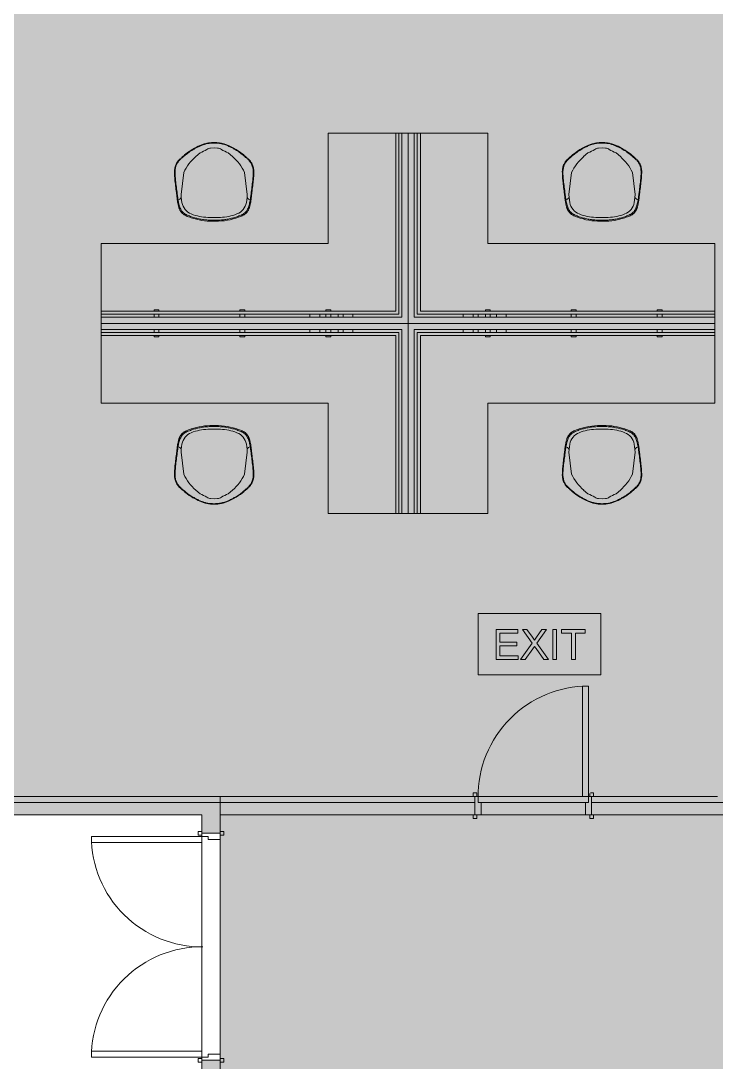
# Model space of a CAD drawing. Header units: millimetres. Extents: x -57519 to 497916, y -349472 to 446842.
# Drawn here: x 443070 to 448735, y 31742 to 40227 of the extents above; entities that cross this region are included whole.
import ezdxf

# ---------------------------------------------------------------- set-up
doc = ezdxf.new("R2010")
doc.units = ezdxf.units.MM
for name, color, linetype, lineweight in [('A-DETL-GENF', 92, 'Continuous', 5), ('A-DETL-THIN', 151, 'Continuous', 9), ('A-DOOR', 31, 'Continuous', 5), ('A-DOOR-FRAM', 31, 'Continuous', 5), ('A-FLOR', 192, 'Continuous', 5), ('A-GENM', 13, 'Continuous', 5), ('A-WALL', 113, 'Continuous', 20), ('A-WALL-PATT', 111, 'Continuous', 20), ('I-FURN', 30, 'Continuous', 5)]:
    doc.layers.add(name, color=color, linetype=linetype, lineweight=lineweight)

# ---------------------------------------------------------------- blocks, each defined once
blk = doc.blocks.new('DLN-Single Door__X01_ - _M05_ 900 x 2450 _WH_-16935527-1_F SINGLE OCCUPANCY DIAGRAM')
at = {"layer": 'A-DOOR', "color": 191}
for p, q in [((-460, 105), (-490, 105)), ((-490, 105), (-490, 75)), ((-460, 75), (-460, 105)), ((490, 105), (460, 105)), ((460, 105), (460, 75)), ((490, 75), (490, 105)), ((-490, 75), (-460, 75)), ((460, 75), (490, 75)), ((-460, -75), (-490, -75)), ((-490, -75), (-490, -105)), ((-460, -100.5), (-460, -75)), ((-400, -75), (-450, -75)), ((-450, -75), (-450, -975)), ((-400, -975), (-400, -75)), ((490, -75), (460, -75)), ((460, -75), (460, -105)), ((490, -105), (490, -75)), ((-490, -105), (-465.8, -105)), ((460, -105), (490, -105)), ((-450, -975), (-400, -975))]:
    blk.add_line(p, q, dxfattribs=at)
blk.add_arc((-450, -75), 900, 270, 0.5, dxfattribs=at)
at = {"layer": 'A-DOOR-FRAM', "color": 191}
for p, q in [((-425, 75), (-475, 75)), ((-475, 75), (-475, -75)), ((-425, -25), (-425, 75)), ((425, 75), (425, -25)), ((475, 75), (425, 75)), ((475, -75), (475, 75)), ((-475, -75), (-450, -75)), ((-450, -75), (-450, -25)), ((-450, -25), (-425, -25)), ((425, -25), (450, -25)), ((450, -25), (450, -75)), ((450, -75), (475, -75))]:
    blk.add_line(p, q, dxfattribs=at)
blk = doc.blocks.new('HermanMiller_Collection_Eames_UpholsteredMoldedArmChair - Upholstered Plastic 4-leg Base-2621427-1_F SINGLE OCCUPANCY DIAGRAM')
at = {"layer": 'I-FURN', "color": 191}
for p, q in [((-123.6, 323.3), (-126.3, 323.3)), ((60.2, 269.1), (-119.6, 247.9)), ((83.2, 268), (60.2, 269.1)), ((83.2, 268), (93.3, 274.9)), ((125.4, 262.7), (83.2, 268)), ((-248.3, 149.5), (-278.9, 114.2)), ((-317.6, 28.4), (-320.8, 0.1)), ((247.9, 0.6), (246.6, 51.1)), ((247.9, -0.4), (247.9, 0.6)), ((247.9, 0.4), (247.9, -0.6)), ((269.4, 12.7), (269.4, 0)), ((278, 0), (278, 12.7)), ((-317.6, -28.4), (-320.8, -0.1)), ((247.9, -0.6), (246.6, -51.1)), ((269.4, -12.7), (269.4, 0)), ((278, -12.7), (278, 0)), ((-248.3, -149.5), (-278.9, -114.2)), ((60.2, -269.1), (-119.6, -247.9)), ((-126.3, -323.3), (-123.6, -323.3)), ((83.2, -268), (60.2, -269.1)), ((125.4, -262.7), (83.2, -268)), ((83.2, -268), (93.3, -274.9))]:
    blk.add_line(p, q, dxfattribs=at)
for centre, radius, start, end in [((80.8, 293.1), 22.1, 304.30614, 19.34162), ((101.6, 138.8), 126.2, 21.95262, 79.15265), ((146.9, -97.6), 531.3, 149.41111, 156.25777), ((146.9, -97.6), 531.3, 141.81544, 149.41111), ((52.9, -111.3), 398.4, 115.64462, 139.11621), ((-139.8, 41.4), 386.6, 1.43339, 21.95262), ((-271.2, 12.7), 549.2, 18.451, 23.20319), ((-271.2, 12.7), 549.2, 0, 18.451), ((-608, 246), 354.5, 328.11534, 338.17065), ((-244.7, 20), 73.4, 148.11534, 173.42443), ((-244.7, -20), 73.4, 186.57557, 211.88466), ((-608, -246), 354.5, 21.82935, 31.88466), ((-139.8, -41.4), 386.6, 338.04738, 358.56661), ((-271.2, -12.7), 549.2, 340.11154, 360), ((146.9, 97.6), 531.3, 203.74223, 209.16578), ((146.9, 97.6), 531.3, 209.16578, 218.18456), ((52.9, 111.3), 398.4, 220.88379, 244.35538), ((101.6, -138.8), 126.2, 280.84735, 338.04738), ((-271.2, -12.7), 549.2, 336.79681, 340.11154), ((80.8, -293.1), 22.1, 340.65838, 55.69386)]:
    blk.add_arc(centre, radius, start, end, dxfattribs=at)
for centre, major_axis, ratio, start_param, end_param in [((87.2, -417.5), (0, 836.6), 0.665393, 0.633807, 0.689312), ((-201.2, 300.4), (68, 75.2), 0.015729, 1.944615, 2.206038), ((-127.5, 180.8), (0, 137.5), 0.997902, 6.280317, 6.723004), ((-129, -349.6), (0, 667.8), 0.997902, 6.17094, 6.280317), ((-732.9, -5718.7), (0, 6070.9), 0.997902, 6.152583, 6.17094), ((57.5, 301.4), (-79.4, 10.4), 0.012863, 1.554281, 2.001245), ((53.6, -1296.3), (0, 1593.4), 0.465035, 6.157548, 6.183609), ((106.4, -411.2), (0, 701), 0.465035, 6.060021, 6.159998), ((124.5, -234.1), (0, 519.8), 0.465035, 6.001994, 6.057858), ((87.2, 417.5), (0, 836.6), 0.665393, 2.45228, 2.507786), ((-201.2, -300.4), (-68, 75.2), 0.015729, 0.935555, 1.196978), ((-127.5, -180.8), (0, 137.5), 0.997902, 2.701774, 3.144461), ((-129, 349.6), (0, 667.8), 0.997902, 3.144461, 3.253838), ((-732.9, 5718.7), (0, 6070.9), 0.997902, 3.253838, 3.272195), ((57.5, -301.4), (79.4, 10.4), 0.012863, 1.140348, 1.587312), ((53.6, 1296.3), (0, 1593.4), 0.465035, 3.241169, 3.26723), ((106.4, 411.2), (0, 701), 0.465035, 3.264779, 3.364757), ((124.5, 234.1), (0, 519.8), 0.465035, 3.36692, 3.422784)]:
    blk.add_ellipse(centre, major_axis=major_axis, ratio=ratio, start_param=start_param, end_param=end_param, dxfattribs=at)
for points in [[(-246.3, 259.4), (-250.5, 254.8), (-258.7, 245.5), (-266.7, 235.8), (-270.7, 230.9)], [(-230.6, 277.1), (-233.3, 273.9), (-238.7, 267.8), (-243.8, 262.1), (-246.3, 259.4)], [(-187.7, 309.5), (-196.2, 305.3), (-211.9, 295.7), (-224.8, 283.7), (-230.6, 277.1)], [(-227.1, 273.9), (-224.5, 276.9), (-219, 282.6), (-209.6, 290.7), (-199.3, 298), (-191.8, 302.2), (-188, 304.1)], [(-126.3, 323.3), (-137, 323.3), (-158, 321), (-178, 314.1), (-187.7, 309.5)], [(-50.3, 319.1), (-62.5, 320.4), (-86.9, 322.5), (-111.4, 323.3), (-123.6, 323.3)], [(57.7, 305.9), (39.7, 308.2), (3.7, 312.8), (-32.3, 317), (-50.3, 319.1)], [(95.9, 301.1), (93.3, 301.4), (87.7, 302.1), (78.3, 303.2), (68.2, 304.5), (61.2, 305.4), (57.7, 305.9)], [(90.5, 296.1), (94.4, 295.6), (101.9, 294.5), (112, 292.6), (120.6, 290.7), (125.2, 289.7), (127.2, 289.2)], [(107.4, 299.7), (106.4, 299.8), (104.2, 300.1), (100.4, 300.6), (97.4, 300.9), (95.9, 301.1)], [(159, 289.4), (150.4, 291.7), (133.3, 295.7), (116, 298.5), (107.4, 299.7)], [(171.8, 285.5), (169.6, 286.3), (165.4, 287.6), (161.2, 288.9), (159, 289.4)], [(190.9, 276.7), (188.4, 278), (183.7, 280.6), (177.3, 283.5), (173.5, 285), (171.8, 285.5)], [(224.3, 227.1), (229.2, 216.2), (238.6, 193.9), (249.9, 158.8), (258.7, 122.9), (264.9, 86.4), (268.6, 49.6), (269.4, 25), (269.4, 12.7)], [(224.3, -227.1), (229.2, -216.2), (238.6, -193.9), (249.9, -158.8), (258.7, -122.9), (264.9, -86.4), (268.6, -49.6), (269.4, -25), (269.4, -12.7)], [(-270.7, -230.9), (-266.7, -235.8), (-258.7, -245.5), (-250.5, -254.8), (-246.3, -259.4)], [(-246.3, -259.4), (-243.8, -262.1), (-238.7, -267.8), (-233.3, -273.9), (-230.6, -277.1)], [(-230.6, -277.1), (-224.8, -283.7), (-211.9, -295.7), (-196.2, -305.3), (-187.7, -309.5)], [(-227.1, -273.9), (-224.5, -276.9), (-219, -282.6), (-209.6, -290.7), (-199.3, -298), (-191.8, -302.2), (-188, -304.1)], [(-187.7, -309.5), (-178, -314.1), (-158, -321), (-137, -323.3), (-126.3, -323.3)], [(-123.6, -323.3), (-111.4, -323.3), (-86.9, -322.5), (-62.5, -320.4), (-50.3, -319.1)], [(-50.3, -319.1), (-32.3, -317), (3.7, -312.8), (39.7, -308.2), (57.7, -305.9)], [(57.7, -305.9), (61.2, -305.4), (68.2, -304.5), (78.3, -303.2), (87.7, -302.1), (93.3, -301.4), (95.9, -301.1)], [(90.5, -296.1), (94.4, -295.6), (101.9, -294.5), (112, -292.6), (120.6, -290.7), (125.2, -289.7), (127.2, -289.2)], [(95.9, -301.1), (97.4, -300.9), (100.4, -300.6), (104.2, -300.1), (106.4, -299.8), (107.4, -299.7)], [(107.4, -299.7), (116, -298.5), (133.3, -295.7), (150.4, -291.7), (159, -289.4)], [(159, -289.4), (161.2, -288.9), (165.4, -287.6), (169.6, -286.3), (171.8, -285.5)], [(171.8, -285.5), (173.5, -285), (177.3, -283.5), (183.7, -280.6), (188.4, -278), (190.9, -276.7)]]:
    blk.add_open_spline(points, degree=3, dxfattribs=at)
for points, knots in [([(233.6, 229.1), (231.1, 234.5), (226.9, 242.2), (221, 250.3), (217.4, 254.7), (213.7, 258.8), (208.8, 263.6), (202.8, 268.7), (196.9, 273), (192.9, 275.5), (190.9, 276.7)], [0, 0, 0, 0, 0.25, 0.375, 0.4375, 0.5, 0.625, 0.75, 0.875, 1, 1, 1, 1]), ([(191.6, 265.2), (193.5, 264.1), (197.7, 261.2), (205.9, 254.1), (213.8, 245.2), (220.2, 235.3), (223, 229.9), (224.3, 227.1)], [0, 0, 0, 0, 0.2, 0.4, 0.7, 0.85, 1, 1, 1, 1]), ([(-335.2, 114.4), (-331.4, 123), (-323.4, 139.9), (-311.4, 162.3), (-299.9, 181.7), (-289.1, 198.3), (-278, 213.9), (-270.6, 223.5), (-266.9, 228.1)], [0, 0, 0, 0, 0.2, 0.4, 0.55, 0.7, 0.85, 1, 1, 1, 1]), ([(-339.4, 116.3), (-343.4, 107.1), (-348.7, 93.1), (-354.3, 74.1), (-357.7, 59.7), (-360.4, 45), (-362.3, 30), (-363.5, 15), (-363.9, 0), (-363.5, -15), (-362.3, -30), (-360.4, -45), (-357.7, -59.7), (-354.3, -74.1), (-348.7, -93.1), (-343.4, -107.1), (-339.4, -116.3)], [0, 0, 0, 0, 0.125, 0.1875, 0.25, 0.3125, 0.375, 0.4375, 0.5, 0.5625, 0.625, 0.6875, 0.75, 0.8125, 0.875, 1, 1, 1, 1]), ([(-335.2, 114.4), (-338.7, 106.5), (-344.9, 90.4), (-354.5, 56.8), (-359.6, 19.8), (-359.2, -19.7), (-355, -52.4), (-347.2, -84.3), (-339.5, -104.5), (-335.2, -114.4)], [0, 0, 0, 0, 0.111111, 0.222222, 0.444444, 0.583333, 0.722222, 0.861111, 1, 1, 1, 1]), ([(-335.2, -114.4), (-331.4, -123), (-323.4, -139.9), (-311.4, -162.3), (-299.9, -181.7), (-289.1, -198.3), (-278, -213.9), (-270.6, -223.5), (-266.9, -228.1)], [0, 0, 0, 0, 0.2, 0.4, 0.55, 0.7, 0.85, 1, 1, 1, 1]), ([(190.9, -276.7), (192.9, -275.5), (196.9, -273), (202.8, -268.7), (207.8, -264.4), (211.7, -260.7), (215.5, -256.8), (220.1, -251.5), (226.9, -242.2), (231.1, -234.5), (233.6, -229.1)], [0, 0, 0, 0, 0.125, 0.25, 0.375, 0.4375, 0.5, 0.625, 0.75, 1, 1, 1, 1]), ([(191.6, -265.2), (193.5, -264.1), (197.7, -261.2), (205.9, -254.1), (213.8, -245.2), (220.2, -235.3), (223, -229.9), (224.3, -227.1)], [0, 0, 0, 0, 0.2, 0.4, 0.7, 0.85, 1, 1, 1, 1])]:
    blk.add_open_spline(points, degree=3, knots=knots, dxfattribs=at)
blk = doc.blocks.new('HermanMiller_Collection_Eames_UpholsteredMoldedArmChair - Upholstered Plastic 4-leg Base-2637177-1_F SINGLE OCCUPANCY DIAGRAM')
at = {"layer": 'I-FURN', "color": 191}
for p, q in [((-126.3, 323.3), (-123.6, 323.3)), ((60.2, 269.1), (-119.6, 247.9)), ((83.2, 268), (60.2, 269.1)), ((83.2, 268), (93.3, 274.9)), ((125.4, 262.7), (83.2, 268)), ((-248.3, 149.5), (-278.9, 114.2)), ((-317.6, 28.4), (-320.8, 0.1)), ((247.9, 0.6), (246.6, 51.1)), ((247.9, -0.4), (247.9, 0.6)), ((247.9, 0.4), (247.9, -0.6)), ((269.4, 12.7), (269.4, 0)), ((269.4, -12.7), (269.4, 0)), ((278, 12.7), (278, 0)), ((278, 0), (278, -12.7)), ((-317.6, -28.4), (-320.8, -0.1)), ((247.9, -0.6), (246.6, -51.1)), ((-248.3, -149.5), (-278.9, -114.2)), ((60.2, -269.1), (-119.6, -247.9)), ((-123.6, -323.3), (-126.3, -323.3)), ((83.2, -268), (60.2, -269.1)), ((125.4, -262.7), (83.2, -268)), ((83.2, -268), (93.3, -274.9))]:
    blk.add_line(p, q, dxfattribs=at)
for centre, radius, start, end in [((80.8, 293.1), 22.1, 304.30614, 19.34162), ((101.6, 138.8), 126.2, 21.95262, 79.15265), ((146.9, -97.6), 531.3, 141.81544, 150.83422), ((52.9, -111.3), 398.4, 115.64462, 139.11621), ((-139.8, 41.4), 386.6, 1.43339, 21.95262), ((-271.2, 12.7), 549.2, 19.88846, 23.20319), ((-271.2, 12.7), 549.2, 0, 19.88846), ((146.9, -97.6), 531.3, 150.83422, 156.25777), ((-608, 246), 354.5, 328.11534, 338.17065), ((-244.7, 20), 73.4, 148.11534, 173.42443), ((-244.7, -20), 73.4, 186.57557, 211.88466), ((-608, -246), 354.5, 21.82935, 31.88466), ((-139.8, -41.4), 386.6, 338.04738, 358.56661), ((-271.2, -12.7), 549.2, 341.549, 0), ((146.9, 97.6), 531.3, 203.74223, 210.58889), ((52.9, 111.3), 398.4, 220.88379, 244.35538), ((146.9, 97.6), 531.3, 210.58889, 218.18456), ((101.6, -138.8), 126.2, 280.84735, 338.04738), ((-271.2, -12.7), 549.2, 336.79681, 341.549), ((80.8, -293.1), 22.1, 340.65838, 55.69386)]:
    blk.add_arc(centre, radius, start, end, dxfattribs=at)
for centre, major_axis, ratio, start_param, end_param in [((87.2, -417.5), (0, 836.6), 0.665393, 0.633807, 0.689312), ((-201.2, 300.4), (68, 75.2), 0.015729, 1.944615, 2.206038), ((-127.5, 180.8), (0, 137.5), 0.997902, 6.280317, 6.723004), ((-129, -349.6), (0, 667.8), 0.997902, 6.17094, 6.280317), ((-732.9, -5718.7), (0, 6070.9), 0.997902, 6.152583, 6.17094), ((57.5, 301.4), (-79.4, 10.4), 0.012863, 1.554281, 2.001245), ((53.6, -1296.3), (0, 1593.4), 0.465035, 6.157548, 6.183609), ((106.4, -411.2), (0, 701), 0.465035, 6.060021, 6.159998), ((124.5, -234.1), (0, 519.8), 0.465035, 6.001994, 6.057858), ((87.2, 417.5), (0, 836.6), 0.665393, 2.45228, 2.507786), ((-201.2, -300.4), (-68, 75.2), 0.015729, 0.935555, 1.196978), ((-127.5, -180.8), (0, 137.5), 0.997902, 2.701774, 3.144461), ((-129, 349.6), (0, 667.8), 0.997902, 3.144461, 3.253838), ((-732.9, 5718.7), (0, 6070.9), 0.997902, 3.253838, 3.272195), ((57.5, -301.4), (79.4, 10.4), 0.012863, 1.140348, 1.587312), ((53.6, 1296.3), (0, 1593.4), 0.465035, 3.241169, 3.26723), ((106.4, 411.2), (0, 701), 0.465035, 3.264779, 3.364757), ((124.5, 234.1), (0, 519.8), 0.465035, 3.36692, 3.422784)]:
    blk.add_ellipse(centre, major_axis=major_axis, ratio=ratio, start_param=start_param, end_param=end_param, dxfattribs=at)
for points in [[(-270.7, 230.9), (-266.7, 235.8), (-258.7, 245.5), (-250.5, 254.8), (-246.3, 259.4)], [(-246.3, 259.4), (-243.8, 262.1), (-238.7, 267.8), (-233.3, 273.9), (-230.6, 277.1)], [(-230.6, 277.1), (-224.8, 283.7), (-211.9, 295.7), (-196.2, 305.3), (-187.7, 309.5)], [(-227.1, 273.9), (-224.5, 276.9), (-219, 282.6), (-209.6, 290.7), (-199.3, 298), (-191.8, 302.2), (-188, 304.1)], [(-187.7, 309.5), (-178, 314.1), (-158, 321), (-137, 323.3), (-126.3, 323.3)], [(-123.6, 323.3), (-111.4, 323.3), (-86.9, 322.5), (-62.5, 320.4), (-50.3, 319.1)], [(-50.3, 319.1), (-32.3, 317), (3.7, 312.8), (39.7, 308.2), (57.7, 305.9)], [(57.7, 305.9), (61.2, 305.4), (68.2, 304.5), (78.3, 303.2), (87.7, 302.1), (93.3, 301.4), (95.9, 301.1)], [(90.5, 296.1), (94.4, 295.6), (101.9, 294.5), (112, 292.6), (120.6, 290.7), (125.2, 289.7), (127.2, 289.2)], [(95.9, 301.1), (97.4, 300.9), (100.4, 300.6), (104.2, 300.1), (106.4, 299.8), (107.4, 299.7)], [(107.4, 299.7), (116, 298.5), (133.3, 295.7), (150.4, 291.7), (159, 289.4)], [(159, 289.4), (161.2, 288.9), (165.4, 287.6), (169.6, 286.3), (171.8, 285.5)], [(171.8, 285.5), (173.5, 285), (177.3, 283.5), (183.7, 280.6), (188.4, 278), (190.9, 276.7)], [(224.3, 227.1), (229.2, 216.2), (238.6, 193.9), (249.9, 158.8), (258.7, 122.9), (264.9, 86.4), (268.6, 49.6), (269.4, 25), (269.4, 12.7)], [(224.3, -227.1), (229.2, -216.2), (238.6, -193.9), (249.9, -158.8), (258.7, -122.9), (264.9, -86.4), (268.6, -49.6), (269.4, -25), (269.4, -12.7)], [(-246.3, -259.4), (-250.5, -254.8), (-258.7, -245.5), (-266.7, -235.8), (-270.7, -230.9)], [(-230.6, -277.1), (-233.3, -273.9), (-238.7, -267.8), (-243.8, -262.1), (-246.3, -259.4)], [(-187.7, -309.5), (-196.2, -305.3), (-211.9, -295.7), (-224.8, -283.7), (-230.6, -277.1)], [(-227.1, -273.9), (-224.5, -276.9), (-219, -282.6), (-209.6, -290.7), (-199.3, -298), (-191.8, -302.2), (-188, -304.1)], [(-126.3, -323.3), (-137, -323.3), (-158, -321), (-178, -314.1), (-187.7, -309.5)], [(-50.3, -319.1), (-62.5, -320.4), (-86.9, -322.5), (-111.4, -323.3), (-123.6, -323.3)], [(57.7, -305.9), (39.7, -308.2), (3.7, -312.8), (-32.3, -317), (-50.3, -319.1)], [(95.9, -301.1), (93.3, -301.4), (87.7, -302.1), (78.3, -303.2), (68.2, -304.5), (61.2, -305.4), (57.7, -305.9)], [(90.5, -296.1), (94.4, -295.6), (101.9, -294.5), (112, -292.6), (120.6, -290.7), (125.2, -289.7), (127.2, -289.2)], [(107.4, -299.7), (106.4, -299.8), (104.2, -300.1), (100.4, -300.6), (97.4, -300.9), (95.9, -301.1)], [(159, -289.4), (150.4, -291.7), (133.3, -295.7), (116, -298.5), (107.4, -299.7)], [(171.8, -285.5), (169.6, -286.3), (165.4, -287.6), (161.2, -288.9), (159, -289.4)], [(190.9, -276.7), (188.4, -278), (183.7, -280.6), (177.3, -283.5), (173.5, -285), (171.8, -285.5)]]:
    blk.add_open_spline(points, degree=3, dxfattribs=at)
for points, knots in [([(190.9, 276.7), (192.9, 275.5), (196.9, 273), (202.8, 268.7), (208.8, 263.6), (213.7, 258.8), (217.4, 254.7), (221, 250.3), (226.9, 242.2), (231.1, 234.5), (233.6, 229.1)], [-1, -1, -1, -1, -0.875, -0.75, -0.625, -0.5, -0.4375, -0.375, -0.25, 0, 0, 0, 0]), ([(191.6, 265.2), (193.5, 264.1), (197.7, 261.2), (205.9, 254.1), (213.8, 245.2), (220.2, 235.3), (223, 229.9), (224.3, 227.1)], [0, 0, 0, 0, 0.2, 0.4, 0.7, 0.85, 1, 1, 1, 1]), ([(-335.2, 114.4), (-331.4, 123), (-323.4, 139.9), (-311.4, 162.3), (-299.9, 181.7), (-289.1, 198.3), (-278, 213.9), (-270.6, 223.5), (-266.9, 228.1)], [0, 0, 0, 0, 0.2, 0.4, 0.55, 0.7, 0.85, 1, 1, 1, 1]), ([(-339.4, -116.3), (-343.4, -107.1), (-348.7, -93.1), (-354.3, -74.1), (-357.7, -59.7), (-360.4, -45), (-362.3, -30), (-363.5, -15), (-363.9, 0), (-363.5, 15), (-362.3, 30), (-360.4, 45), (-357.7, 59.7), (-354.3, 74.1), (-348.7, 93.1), (-343.4, 107.1), (-339.4, 116.3)], [-1, -1, -1, -1, -0.875, -0.8125, -0.75, -0.6875, -0.625, -0.5625, -0.5, -0.4375, -0.375, -0.3125, -0.25, -0.1875, -0.125, 0, 0, 0, 0]), ([(-335.2, -114.4), (-338.7, -106.5), (-344.9, -90.4), (-354.5, -56.8), (-359.6, -19.8), (-359.2, 19.7), (-355, 52.4), (-347.2, 84.3), (-339.5, 104.5), (-335.2, 114.4)], [0, 0, 0, 0, 0.111111, 0.222222, 0.444444, 0.583333, 0.722222, 0.861111, 1, 1, 1, 1]), ([(-335.2, -114.4), (-331.4, -123), (-323.4, -139.9), (-311.4, -162.3), (-299.9, -181.7), (-289.1, -198.3), (-278, -213.9), (-270.6, -223.5), (-266.9, -228.1)], [0, 0, 0, 0, 0.2, 0.4, 0.55, 0.7, 0.85, 1, 1, 1, 1]), ([(233.6, -229.1), (231.1, -234.5), (226.9, -242.2), (221, -250.3), (217.4, -254.7), (213.7, -258.8), (208.8, -263.6), (202.8, -268.7), (196.9, -273), (192.9, -275.5), (190.9, -276.7)], [-1, -1, -1, -1, -0.75, -0.625, -0.5625, -0.5, -0.375, -0.25, -0.125, 0, 0, 0, 0]), ([(191.6, -265.2), (193.5, -264.1), (197.7, -261.2), (205.9, -254.1), (213.8, -245.2), (220.2, -235.3), (223, -229.9), (224.3, -227.1)], [0, 0, 0, 0, 0.2, 0.4, 0.7, 0.85, 1, 1, 1, 1])]:
    blk.add_open_spline(points, degree=3, knots=knots, dxfattribs=at)
blk = doc.blocks.new('DLN-Double Door__X03_ - _M31_1800 x 2450 _WH_-V955-1_F SINGLE OCCUPANCY DIAGRAM')
at = {"layer": 'A-DOOR', "color": 253}
for p, q in [((-850, -75), (-900, -75)), ((-900, -75), (-900, -975)), ((-850, -975), (-850, -75)), ((850, -75), (900, -75)), ((850, -975), (850, -75)), ((900, -75), (900, -975)), ((-900, -975), (-850, -975)), ((900, -975), (850, -975))]:
    blk.add_line(p, q, dxfattribs=at)
for centre, start, end in [((-900, -75), 270, 0.5), ((900, -75), 179.5, 270)]:
    blk.add_arc(centre, 900, start, end, dxfattribs=at)
at = {"layer": 'A-DOOR-FRAM', "color": 191}
for p, q in [((-910, 105), (-940, 105)), ((-940, 105), (-940, 75)), ((-910, 75), (-910, 105)), ((940, 105), (910, 105)), ((910, 105), (910, 75)), ((940, 75), (940, 105)), ((-940, 75), (-910, 75)), ((-875, 75), (-925, 75)), ((925, 75), (875, 75)), ((910, 75), (940, 75))]:
    blk.add_line(p, q, dxfattribs=at)
at = {"layer": 'A-DOOR-FRAM', "color": 253}
for p, q in [((-925, 75), (-925, -75)), ((-875, -25), (-875, 75)), ((875, 75), (875, -25)), ((925, -75), (925, 75)), ((-910, -75), (-940, -75)), ((-940, -75), (-940, -105)), ((-925, -75), (-900, -75)), ((-910, -105), (-910, -75)), ((-900, -75), (-900, -25)), ((-900, -25), (-875, -25)), ((875, -25), (900, -25)), ((900, -25), (900, -75)), ((900, -75), (925, -75)), ((940, -75), (910, -75)), ((910, -75), (910, -105)), ((940, -105), (940, -75)), ((-940, -105), (-910, -105)), ((910, -105), (940, -105))]:
    blk.add_line(p, q, dxfattribs=at)
blk = doc.blocks.new('DLN_Desk - DLN_Desk-V1029-1_F SINGLE OCCUPANCY DIAGRAM')
at = {"layer": 'I-FURN', "color": 191}
for p, q in [((0, 0), (2500, 0)), ((2500, 0), (2500, -50)), ((0, 0), (0, -1550)), ((50, -1550), (50, -50)), ((2500, -50), (50, -50)), ((75, -75), (2500, -75)), ((75, -75), (75, -1550)), ((450, -50), (450, -75)), ((530, -50), (530, -75)), ((570, -50), (570, -75)), ((630, -50), (630, -75)), ((670, -75), (670, -50)), ((720, -50), (720, -75)), ((800, -50), (800, -75)), ((1330, -50), (1330, -75)), ((1370, -75), (1370, -50)), ((2030, -50), (2030, -75)), ((2070, -75), (2070, -50)), ((2500, -50), (2500, -75)), ((2500, -75), (2500, -100)), ((100, -1550), (100, -100)), ((2500, -100), (100, -100)), ((630, -100), (630, -110)), ((630, -110), (632.7, -110)), ((670, -110), (630, -110)), ((667.3, -110), (670, -110)), ((670, -110), (670, -100)), ((1330, -100), (1330, -110)), ((1330, -110), (1332.7, -110)), ((1370, -110), (1330, -110)), ((1367.3, -110), (1370, -110)), ((1370, -110), (1370, -100)), ((2030, -100), (2030, -110)), ((2030, -110), (2032.7, -110)), ((2070, -110), (2030, -110)), ((2067.3, -110), (2070, -110)), ((2070, -110), (2070, -100)), ((2500, -100), (2500, -650)), ((650, -1550), (650, -650)), ((2500, -650), (650, -650)), ((0, -1550), (50, -1550)), ((50, -1550), (75, -1550)), ((75, -1550), (100, -1550)), ((100, -1550), (650, -1550))]:
    blk.add_line(p, q, dxfattribs=at)
blk = doc.blocks.new('DLN_Desk - DLN_Desk-4393919-1_F SINGLE OCCUPANCY DIAGRAM')
at = {"layer": 'I-FURN', "color": 191}
for p, q in [((50, 1550), (0, 1550)), ((0, 1550), (0, 0)), ((50, 50), (50, 1550)), ((75, 1550), (50, 1550)), ((100, 1550), (75, 1550)), ((75, 1550), (75, 75)), ((100, 100), (100, 1550)), ((650, 1550), (100, 1550)), ((650, 650), (650, 1550)), ((650, 650), (2500, 650)), ((2500, 650), (2500, 100)), ((100, 100), (2500, 100)), ((630, 110), (630, 100)), ((630, 110), (670, 110)), ((632.7, 110), (630, 110)), ((670, 110), (667.3, 110)), ((670, 100), (670, 110)), ((1330, 110), (1330, 100)), ((1330, 110), (1370, 110)), ((1332.7, 110), (1330, 110)), ((1370, 110), (1367.3, 110)), ((1370, 100), (1370, 110)), ((2030, 110), (2030, 100)), ((2030, 110), (2070, 110)), ((2032.7, 110), (2030, 110)), ((2070, 110), (2067.3, 110)), ((2070, 100), (2070, 110)), ((2500, 100), (2500, 75)), ((2500, 0), (0, 0)), ((50, 50), (2500, 50)), ((2500, 75), (75, 75)), ((450, 75), (450, 50)), ((530, 75), (530, 50)), ((570, 75), (570, 50)), ((630, 75), (630, 50)), ((670, 50), (670, 75)), ((720, 75), (720, 50)), ((800, 75), (800, 50)), ((1330, 75), (1330, 50)), ((1370, 50), (1370, 75)), ((2030, 75), (2030, 50)), ((2070, 50), (2070, 75)), ((2500, 75), (2500, 50)), ((2500, 50), (2500, 0))]:
    blk.add_line(p, q, dxfattribs=at)
blk = doc.blocks.new('DLN_Desk - DLN_Desk-V1056-1_F SINGLE OCCUPANCY DIAGRAM')
at = {"layer": 'I-FURN', "color": 191}
for p, q in [((50, 1550), (0, 1550)), ((0, 1550), (0, 0)), ((50, 50), (50, 1550)), ((73.9, 1550), (50, 1550)), ((100, 1550), (75, 1550)), ((75, 1550), (75, 75)), ((100, 100), (100, 1550)), ((650, 1550), (100, 1550)), ((650, 650), (650, 1550)), ((650, 650), (2500, 650)), ((2500, 650), (2500, 100)), ((100, 100), (2500, 100)), ((630, 110), (630, 100)), ((630, 110), (670, 110)), ((632.7, 110), (630, 110)), ((670, 110), (667.3, 110)), ((670, 100), (670, 110)), ((1330, 110), (1330, 100)), ((1330, 110), (1370, 110)), ((1332.7, 110), (1330, 110)), ((1370, 110), (1367.3, 110)), ((1370, 100), (1370, 110)), ((2030, 110), (2030, 100)), ((2030, 110), (2070, 110)), ((2032.7, 110), (2030, 110)), ((2070, 110), (2067.3, 110)), ((2070, 100), (2070, 110)), ((2500, 100), (2500, 75)), ((2500, 0), (0, 0)), ((50, 50), (2500, 50)), ((2500, 75), (75, 75)), ((450, 75), (450, 50)), ((530, 75), (530, 50)), ((570, 75), (570, 50)), ((630, 75), (630, 50)), ((670, 50), (670, 75)), ((720, 75), (720, 50)), ((800, 75), (800, 50)), ((1330, 75), (1330, 50)), ((1370, 50), (1370, 75)), ((2030, 75), (2030, 50)), ((2070, 50), (2070, 75)), ((2500, 75), (2500, 50)), ((2500, 50), (2500, 0))]:
    blk.add_line(p, q, dxfattribs=at)
blk = doc.blocks.new('DLN_EXIT Sign Board - DLN_EXIT Sign Board-3618793-1_F SINGLE OCCUPANCY DIAGRAM')
at = {"layer": 'A-GENM'}
h = blk.add_hatch(color=21, dxfattribs=at)
h.paths.add_polyline_path([(-500, -250), (500, -250), (500, 250), (-500, 250), (-500, -125)], flags=0)
h.paths.add_polyline_path([(73.1, -125), (36.2, -125), (-41.7, -19.4), (-116.4, -125), (-153.8, -125), (-59, 9.1), (-138.5, 121.2), (-101.6, 121.2), (-41.7, 33.5), (20.3, 121.2), (57.7, 121.2), (-21.8, 8.8), (57.7, -103.3)], flags=0)
h.paths.add_polyline_path([(-353.8, -125), (-353.8, 121.2), (-176.9, 121.2), (-176.9, 90.4), (-323.1, 90.4), (-323.1, 17.3), (-184.6, 16.8), (-184.6, -13.5), (-323.1, -13.5), (-323.1, -94.2), (-173.1, -94.2), (-173.1, -125), (-323.1, -125)], flags=0)
h.paths.add_polyline_path([(292.3, -125), (261.5, -125), (261.5, 90.4), (180.8, 90.4), (180.8, 121.2), (373.1, 121.2), (373.1, 90.4), (292.3, 90.4), (292.3, 16.8)], flags=0)
h.paths.add_polyline_path([(107.7, -125), (107.7, 121.2), (138.5, 121.2), (138.5, -125)], flags=0)
for points in [[(-353.8, -125), (-173.1, -125), (-173.1, -94.2), (-323.1, -94.2), (-323.1, -13.5), (-184.6, -13.5), (-184.6, 17.3), (-323.1, 17.3), (-323.1, 90.4), (-176.9, 90.4), (-176.9, 121.2), (-353.8, 121.2), (-353.8, 16.8)], [(73.1, -125), (-21.8, 8.8), (57.7, 121.2), (20.3, 121.2), (-41.7, 33.5), (-101.6, 121.2), (-138.5, 121.2), (-59, 9.1), (-153.8, -125), (-116.4, -125), (-40.2, -17.3), (36.2, -125)], [(138.5, -125), (138.5, 121.2), (107.7, 121.2), (107.7, -125)], [(261.5, -125), (292.3, -125), (292.3, 90.4), (373.1, 90.4), (373.1, 121.2), (180.8, 121.2), (180.8, 90.4), (261.5, 90.4), (261.5, 16.8)]]:
    blk.add_hatch(color=253, dxfattribs=at).paths.add_polyline_path(points, flags=0)
at = {"layer": 'A-GENM', "color": 191}
for p, q in [((500, 250), (-500, 250)), ((-500, 250), (-500, -250)), ((500, -250), (500, 250)), ((-176.9, 121.2), (-353.8, 121.2)), ((-353.8, 121.2), (-353.8, -125)), ((-323.1, 17.3), (-323.1, 90.4)), ((-323.1, 90.4), (-176.9, 90.4)), ((-176.9, 90.4), (-176.9, 121.2)), ((-101.6, 121.2), (-138.5, 121.2)), ((-138.5, 121.2), (-59, 9.1)), ((-56.8, 58.1), (-101.6, 121.2)), ((20.3, 121.2), (-24, 58.5)), ((-21.8, 8.8), (57.7, 121.2)), ((57.7, 121.2), (20.3, 121.2)), ((138.5, 121.2), (107.7, 121.2)), ((107.7, 121.2), (107.7, -125)), ((138.5, -125), (138.5, 121.2)), ((373.1, 121.2), (180.8, 121.2)), ((180.8, 121.2), (180.8, 90.4)), ((180.8, 90.4), (261.5, 90.4)), ((261.5, 90.4), (261.5, -125)), ((292.3, -125), (292.3, 90.4)), ((292.3, 90.4), (373.1, 90.4)), ((373.1, 90.4), (373.1, 121.2)), ((-184.6, 17.3), (-323.1, 17.3)), ((-184.6, -13.5), (-184.6, 17.3)), ((-59, 9.1), (-153.8, -125)), ((-41.7, 33.5), (-56.8, 58.1)), ((-24, 58.5), (-41.7, 33.5)), ((73.1, -125), (-21.8, 8.8)), ((-323.1, -94.2), (-323.1, -13.5)), ((-323.1, -13.5), (-184.6, -13.5)), ((-116.4, -125), (-54.7, -37.6)), ((-54.7, -37.6), (-40.2, -17.3)), ((-40.2, -17.3), (-27, -35.8)), ((-27, -35.8), (36.2, -125)), ((-353.8, -125), (-173.1, -125)), ((-173.1, -94.2), (-323.1, -94.2)), ((-173.1, -125), (-173.1, -94.2)), ((-153.8, -125), (-116.4, -125)), ((36.2, -125), (73.1, -125)), ((107.7, -125), (138.5, -125)), ((261.5, -125), (292.3, -125)), ((-500, -250), (500, -250))]:
    blk.add_line(p, q, dxfattribs=at)

msp = doc.modelspace()

# ---------------------------------------------------------------- hatches: boundary and pattern name
at = {"layer": 'A-DETL-GENF', "transparency": 33554585}
msp.add_hatch(color=201, dxfattribs=at).paths.add_polyline_path([(488604.7, 23590.5), (488604.7, 34332.5), (487469.7, 34332.5), (487469.7, 39682.5), (486244.7, 39682.5), (486244.7, 52007.5), (462944.7, 52007.5), (462944.7, 45707.5), (437594.7, 45707.5), (437594.7, 33907.5), (444694.7, 33907.5), (444694.7, 31607.5), (476494.7, 31607.5), (476494.7, 29767.5), (475294.7, 29767.5), (475294.7, 27367.5), (476494.7, 27367.5), (476494.7, 26157.5), (478644.7, 26157.5), (478644.7, 23590.5), (487915.4, 23590.5)], flags=0)
at = {"layer": 'A-WALL-PATT', "lineweight": 5, "transparency": 33554432}
h = msp.add_hatch(color=253, dxfattribs=at)
h.paths.add_polyline_path([(438719.7, 33757.5), (441234.7, 33757.5), (441234.7, 33907.5), (438719.7, 33907.5), (438719.7, 33807.5)], flags=0)
h.paths.add_polyline_path([(442199.7, 33757.5), (446769.7, 33757.5), (446769.7, 33907.5), (442184.7, 33907.5), (442184.7, 33757.5)], flags=0)
h.paths.add_polyline_path([(447719.7, 33757.5), (448894.7, 33757.5), (448894.7, 33907.5), (447719.7, 33907.5), (447719.7, 33857.5)], flags=0)
h = msp.add_hatch(color=253, dxfattribs=at)
h.paths.add_polyline_path([(444544.7, 31607.5), (444694.7, 31607.5), (444694.7, 31757.5), (444544.7, 31757.5), (444544.7, 31742.5)], flags=0)
h.paths.add_polyline_path([(444544.7, 33607.5), (444694.7, 33607.5), (444694.7, 33757.5), (444544.7, 33757.5), (444544.7, 33622.5)], flags=0)

# ---------------------------------------------------------------- linework, layer by layer
at = {"layer": 'A-DETL-THIN', "lineweight": 5}
for p, q in [((437594.7, 33907.5), (444694.7, 33907.5)), ((444694.7, 33907.5), (444694.7, 31607.5))]:
    msp.add_line(p, q, dxfattribs=at)
at = {"layer": 'A-FLOR'}
for p, q in [((446769.7, 33857.5), (442184.7, 33857.5)), ((442344.7, 33907.5), (446754.7, 33907.5)), ((446794.7, 33907.5), (447704.7, 33907.5)), ((447669.7, 33857.5), (446819.7, 33857.5)), ((448894.7, 33857.5), (447719.7, 33857.5)), ((446754.7, 33757.5), (444694.7, 33757.5)), ((444694.7, 33757.5), (444694.7, 33622.5)), ((447669.7, 33757.5), (446819.7, 33757.5)), ((448894.7, 33757.5), (447734.7, 33757.5))]:
    msp.add_line(p, q, dxfattribs=at)
at = {"layer": 'A-WALL', "color": 191, "lineweight": 5}
for p, q in [((446769.7, 33757.5), (446769.7, 33907.5)), ((447719.7, 33907.5), (447719.7, 33757.5)), ((448744.7, 33907.5), (447734.7, 33907.5)), ((444694.7, 33757.5), (446754.7, 33757.5)), ((447669.7, 33757.5), (446819.7, 33757.5)), ((447734.7, 33757.5), (448894.7, 33757.5)), ((444694.7, 33557.5), (444694.7, 31807.5))]:
    msp.add_line(p, q, dxfattribs=at)
at = {"layer": 'A-WALL', "color": 253, "lineweight": 5}
for p, q in [((442199.7, 33757.5), (444544.7, 33757.5)), ((444544.7, 33757.5), (444544.7, 33622.5)), ((444544.7, 33607.5), (444694.7, 33607.5)), ((444544.7, 31782.5), (444544.7, 33582.5)), ((444694.7, 31757.5), (444544.7, 31757.5)), ((444544.7, 31742.5), (444544.7, 31607.5))]:
    msp.add_line(p, q, dxfattribs=at)

# ---------------------------------------------------------------- block references
at = {"layer": 'A-DOOR', "color": 191}
for name, p, rotation in [('DLN-Single Door__X01_ - _M05_ 900 x 2450 _WH_-16935527-1_F SINGLE OCCUPANCY DIAGRAM', (447244.7, 33832.5), 180), ('DLN-Double Door__X03_ - _M31_1800 x 2450 _WH_-V955-1_F SINGLE OCCUPANCY DIAGRAM', (444619.7, 32682.5), 270)]:
    msp.add_blockref(name, p, dxfattribs=dict(at, rotation=rotation))
at = {"layer": 'A-GENM', "color": 191}
msp.add_blockref('DLN_EXIT Sign Board - DLN_EXIT Sign Board-3618793-1_F SINGLE OCCUPANCY DIAGRAM', (447295.1, 35147.7), dxfattribs=at)
at = {"layer": 'I-FURN', "color": 191}
for name, p, rotation in [('DLN_Desk - DLN_Desk-V1029-1_F SINGLE OCCUPANCY DIAGRAM', (446224.7, 37762.4), 180), ('HermanMiller_Collection_Eames_UpholsteredMoldedArmChair - Upholstered Plastic 4-leg Base-2637177-1_F SINGLE OCCUPANCY DIAGRAM', (444644.7, 38872.4), 270.0000000000001), ('HermanMiller_Collection_Eames_UpholsteredMoldedArmChair - Upholstered Plastic 4-leg Base-2621427-1_F SINGLE OCCUPANCY DIAGRAM', (447804.7, 38872.4), 270.0000000000002), ('DLN_Desk - DLN_Desk-4393919-1_F SINGLE OCCUPANCY DIAGRAM', (446224.7, 37762.4), 180), ('HermanMiller_Collection_Eames_UpholsteredMoldedArmChair - Upholstered Plastic 4-leg Base-2621427-1_F SINGLE OCCUPANCY DIAGRAM', (444644.7, 36652.4), 90.00000000000027), ('HermanMiller_Collection_Eames_UpholsteredMoldedArmChair - Upholstered Plastic 4-leg Base-2637177-1_F SINGLE OCCUPANCY DIAGRAM', (447804.7, 36652.4), 90.00000000000007)]:
    msp.add_blockref(name, p, dxfattribs=dict(at, rotation=rotation))
for name in ['DLN_Desk - DLN_Desk-V1056-1_F SINGLE OCCUPANCY DIAGRAM', 'DLN_Desk - DLN_Desk-V1029-1_F SINGLE OCCUPANCY DIAGRAM']:
    msp.add_blockref(name, (446224.7, 37762.4), dxfattribs=at)

doc.saveas('drawing.dxf')
